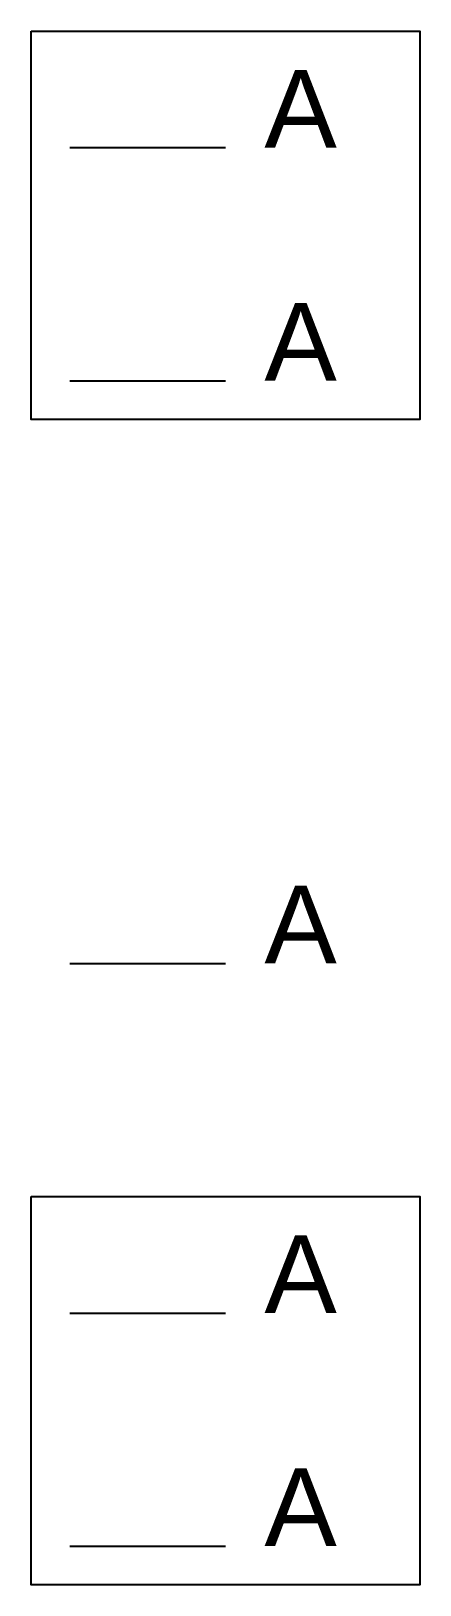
# Model space of a CAD drawing. Header units: millimetres. Extents: x 0 to 20, y 0 to 80.
import ezdxf

# ---------------------------------------------------------------- set-up
doc = ezdxf.new("R2010")
doc.units = ezdxf.units.MM
doc.layers.get('0').update_dxf_attribs({"lineweight": 25, "true_color": 0xffffff})
doc.layers.add('blue', color=5, linetype='Continuous', lineweight=25, true_color=0x0000ff)
doc.layers.add('red', color=1, linetype='Continuous', lineweight=25, true_color=0xff0000)
doc.layers.get('blue').off()
doc.styles.add('textstyle11', font='')
doc.styles.add('textstyle13', font='')
doc.styles.add('textstyle14', font='')
doc.styles.add('textstyle16', font='')
doc.styles.add('textstyle19', font='')
doc.styles.add('textstyle20', font='')
doc.styles.add('textstyle22', font='')
doc.styles.get('textstyle11').set_extended_font_data('Arial')
doc.styles.get('textstyle13').set_extended_font_data('Arial')
doc.styles.get('textstyle14').set_extended_font_data('Arial')
doc.styles.get('textstyle16').set_extended_font_data('Arial')
doc.styles.get('textstyle19').set_extended_font_data('Arial')
doc.styles.get('textstyle20').set_extended_font_data('Arial')
doc.styles.get('textstyle22').set_extended_font_data('Arial')

# ---------------------------------------------------------------- blocks, each defined once
blk = doc.blocks.new('block')
blk.add_line((1, 7), (5, 7))
at = {"layer": 'red'}
blk.add_line((1, 1), (5, 1), dxfattribs=at)
at = {"style": 'textstyle11'}
blk.add_attdef('0', (6, 7), '', height=2, dxfattribs=at)
at = {"layer": 'red', "style": 'textstyle13'}
blk.add_attdef('red', (6, 1), '', height=2, dxfattribs=at)

msp = doc.modelspace()

# ---------------------------------------------------------------- linework, layer by layer
at = {"flags": 128}
msp.add_lwpolyline([(0, 80), (20, 80), (20, 60), (0, 60)], close=True, dxfattribs=at)
at = {"layer": 'red', "flags": 128}
msp.add_lwpolyline([(0, 20), (20, 20), (20, 0), (0, 0)], close=True, dxfattribs=at)

# ---------------------------------------------------------------- block references
ref = msp.add_blockref('block', (0, 60), dxfattribs=dict(xscale=2, yscale=2))
ref.add_attrib('0', 'A', (12, 74), dxfattribs={"height": 4, "style": 'textstyle14'})
ref.add_attrib('red', 'A', (12, 62), dxfattribs={"layer": 'red', "height": 4, "style": 'textstyle16'})
at = {"layer": 'blue'}
ref = msp.add_blockref('block', (0, 30), dxfattribs=dict(at, xscale=2, yscale=2))
ref.add_attrib('red', 'A', (12, 32), dxfattribs={"layer": 'red', "height": 4, "style": 'textstyle19'})
at = {"layer": 'red'}
ref = msp.add_blockref('block', (0, 0), dxfattribs=dict(at, xscale=2, yscale=2))
ref.add_attrib('0', 'A', (12, 14), dxfattribs={"layer": '0', "height": 4, "style": 'textstyle20'})
ref.add_attrib('red', 'A', (12, 2), dxfattribs={"height": 4, "style": 'textstyle22'})

doc.saveas('drawing.dxf')
